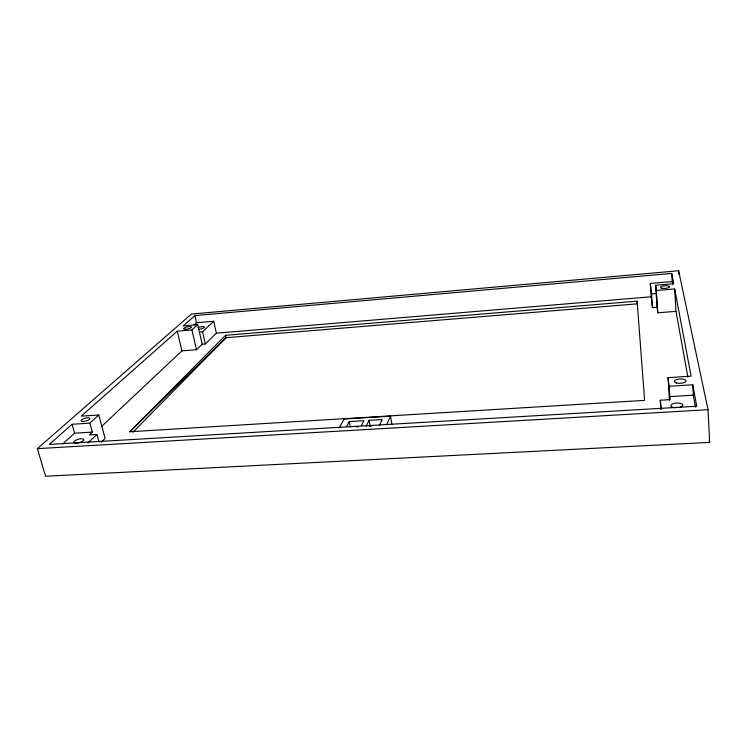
<?xml version="1.0" encoding="UTF-8"?>
<svg xmlns="http://www.w3.org/2000/svg" width="747" height="747" viewBox="0 0 747 747"><rect width="100%" height="100%" fill="white"/><g stroke="black" fill="none" stroke-linecap="round" stroke-linejoin="round"><path stroke-width="1.12" d="M386.75 424.231L390.522 416.191L344.143 419.02L339.063 428.012M379.299 425.585L382.212 419.571L369.111 420.356L366.039 426.369M361.352 425.669L363.966 420.664L349.279 421.551L346.524 426.546M132.975 432.168L226.098 337.7L637.303 303.824L637.107 301.162L225.566 335.31L129.763 431.757L644.614 400.373L637.107 301.162M101.321 426.696L181.904 350.903L196.48 349.736L202.176 344.208L205.36 343.947L216.378 333.171L651.207 296.783L652.476 307.605L657.08 307.232L657.808 312.806L675.998 311.359L687.894 377.235M129.763 431.757L226.098 337.7L225.566 335.31M101.219 442.215L105.131 438.424L98.763 414.987L81.264 416.135L177.254 331.192L191.914 329.95L197.712 324.656L202.176 344.208M87.959 442.934L96.895 434.474L98.94 441.925M199.393 332.023L202.586 331.752L213.735 321.257L216.378 333.171M98.763 414.987L89.827 423.147L92.301 432.111L89.276 434.931L96.895 434.474M62.869 443.802L74.579 433.195L92.301 432.111M194.043 325.001L196.517 322.751L213.735 321.257M89.827 423.147L72.057 424.277L49.293 444.428L696.774 406.228L692.73 384.789L669.181 386.283L668.023 377.655L691.106 376.143L674.672 288.949L656.342 290.508L655.633 285.261L673.673 283.701L671.74 273.421L194.883 315.589L183.23 325.907L197.712 324.656M37.35 448.648L191.372 314.057L678.64 270.75L708.016 409.683L709.65 442.401L45.567 476.25L37.35 448.648L708.016 409.683M651.207 296.783L650.31 283.43L672.235 281.535L672.814 284.672M650.31 283.43L651.552 293.898L656.174 293.506M669.181 386.283L669.835 396.62L693.3 395.172L695.532 407.236M660.89 409.403L660.273 400.224L670.236 399.617L669.835 396.62M356.263 426.948L358.551 426.808M369.354 426.173L371.567 426.042M72.057 424.277L74.579 433.195M177.254 331.192L181.904 350.903M191.914 329.95L196.48 349.736M194.883 315.589L196.517 322.751M202.586 331.752L205.36 343.947M709.192 440.114L709.65 442.401M349.279 421.551L350.296 427.153M369.111 420.356L370.092 425.986M390.522 416.191L391.858 424.24M660.273 400.224L661.254 409.104M651.552 293.898L652.476 307.605M656.342 290.508L657.808 312.806M655.633 285.261L657.08 307.232M668.023 377.655L669.461 400.215M674.672 288.949L675.998 311.359M671.74 273.421L672.235 281.535M678.64 270.75L678.846 274.196M692.73 384.789L693.3 395.172M198.207 327.56A3.922 1.074 -12 0 1 203.389 326.644A3.922 1.074 -12 0 1 203.483 328.11A3.922 1.074 -12 0 1 198.319 329.278M656.352 289.827A4.445 1.307 -4.6 0 1 656.37 288.239M675.587 407.75A5.985 2.344 -2.5 0 1 671.488 404.557A5.985 2.344 -2.5 0 1 680.806 403.511A5.985 2.344 -2.5 0 1 680.106 407.255M185.349 329.268A4.015 1.083 -12.2 0 0 191.456 327.205A4.015 1.083 -12.2 0 0 185.798 327.261A4.015 1.083 -12.2 0 0 185.349 329.268M662.01 288.286A4.566 1.335 -4.5 0 0 669.508 287.035A4.566 1.335 -4.5 0 0 663.663 285.905A4.566 1.335 -4.5 0 0 662.01 288.286M676.661 383.034A5.845 2.166 -2.8 0 0 686.017 381.213A5.845 2.166 -2.8 0 0 678.015 379.252A5.845 2.166 -2.8 0 0 676.661 383.034M82.814 421.457A4.585 1.466 -15 0 0 89.911 418.74A4.585 1.466 -15 0 0 83.757 418.637A4.585 1.466 -15 0 0 82.814 421.457M76.418 443.139A5.257 1.755 -15.5 0 0 83.832 439.628A5.257 1.755 -15.5 0 0 76.007 440.104A5.257 1.755 -15.5 0 0 76.418 443.139"/></g></svg>
